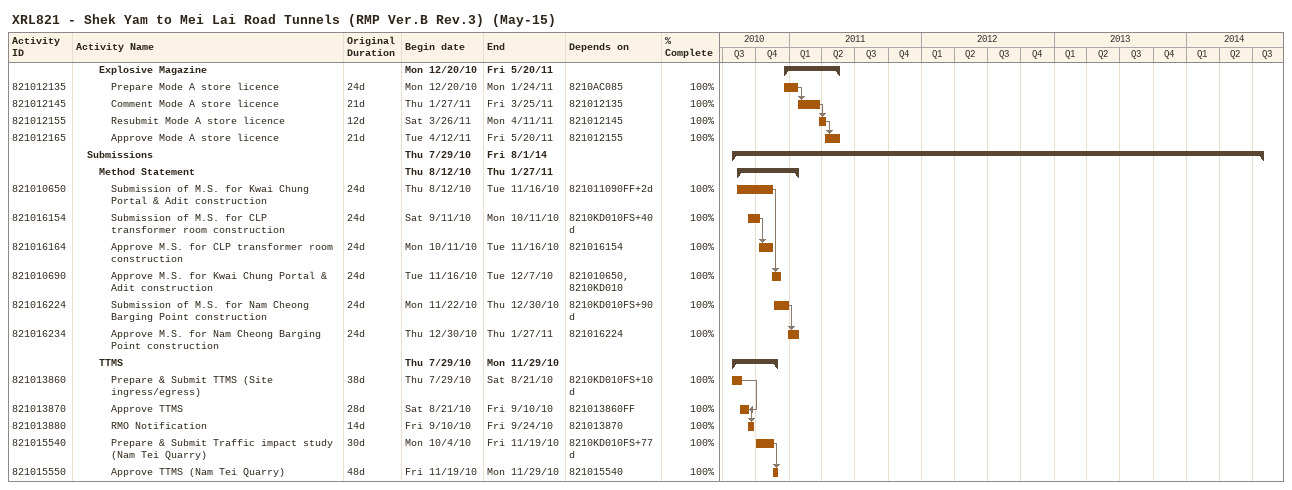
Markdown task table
XRL821 - Shek Yam to Mei Lai Road Tunnels (RMP Ver.B Rev.3) (May-15)

| ID | Level | Task | Original duration | Start | Finish | Predecessors | % complete |
|---|---|---|---|---|---|---|---|
|  | 3 | **Explosive Magazine** |  | 2010-12-20 | 2011-05-20 |  |  |
| 821012135 | 4 | Prepare Mode A store licence | 24d | 2010-12-20 | 2011-01-24 | 8210AC085 | 100 |
| 821012145 | 4 | Comment Mode A store licence | 21d | 2011-01-27 | 2011-03-25 | 821012135 | 100 |
| 821012155 | 4 | Resubmit Mode A store licence | 12d | 2011-03-26 | 2011-04-11 | 821012145 | 100 |
| 821012165 | 4 | Approve Mode A store licence | 21d | 2011-04-12 | 2011-05-20 | 821012155 | 100 |
|  | 2 | **Submissions** |  | 2010-07-29 | 2014-08-01 |  |  |
|  | 3 | **Method Statement** |  | 2010-08-12 | 2011-01-27 |  |  |
| 821010650 | 4 | Submission of M.S. for Kwai Chung Portal & Adit construction | 24d | 2010-08-12 | 2010-11-16 | 821011090FF+2d | 100 |
| 821016154 | 4 | Submission of M.S. for CLP transformer room construction | 24d | 2010-09-11 | 2010-10-11 | 8210KD010FS+40d | 100 |
| 821016164 | 4 | Approve M.S. for CLP transformer room construction | 24d | 2010-10-11 | 2010-11-16 | 821016154 | 100 |
| 821010690 | 4 | Approve M.S. for Kwai Chung Portal & Adit construction | 24d | 2010-11-16 | 2010-12-07 | 821010650, 8210KD010 | 100 |
| 821016224 | 4 | Submission of M.S. for Nam Cheong Barging Point construction | 24d | 2010-11-22 | 2010-12-30 | 8210KD010FS+90d | 100 |
| 821016234 | 4 | Approve M.S. for Nam Cheong Barging Point construction | 24d | 2010-12-30 | 2011-01-27 | 821016224 | 100 |
|  | 3 | **TTMS** |  | 2010-07-29 | 2010-11-29 |  |  |
| 821013860 | 4 | Prepare & Submit TTMS (Site ingress/egress) | 38d | 2010-07-29 | 2010-08-21 | 8210KD010FS+10d | 100 |
| 821013870 | 4 | Approve TTMS | 28d | 2010-08-21 | 2010-09-10 | 821013860FF | 100 |
| 821013880 | 4 | RMO Notification | 14d | 2010-09-10 | 2010-09-24 | 821013870 | 100 |
| 821015540 | 4 | Prepare & Submit Traffic impact study (Nam Tei Quarry) | 30d | 2010-10-04 | 2010-11-19 | 8210KD010FS+77d | 100 |
| 821015550 | 4 | Approve TTMS (Nam Tei Quarry) | 48d | 2010-11-19 | 2010-11-29 | 821015540 | 100 |
